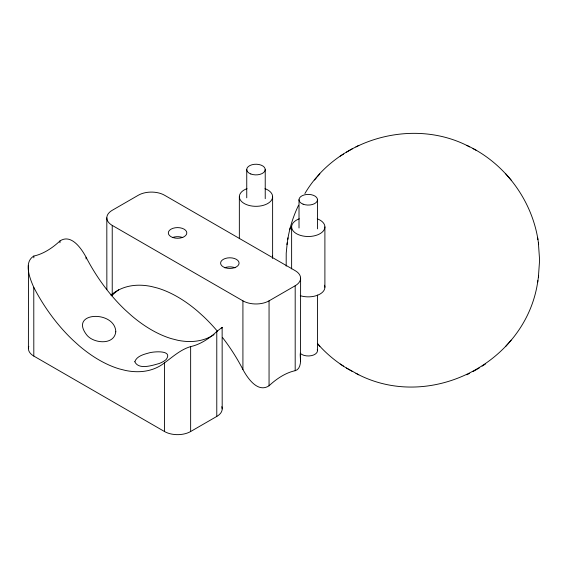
<?xml version="1.0" encoding="UTF-8"?>
<svg xmlns="http://www.w3.org/2000/svg" width="568" height="568" viewBox="0 0 568 568"><rect width="100%" height="100%" fill="white"/><g stroke="black" fill="none" stroke-linecap="round" stroke-linejoin="round"><path stroke-width="0.85" d="M222.194 408.889L222.138 327.331L216.777 331.499A61.465 35.486 -60 0 1 190.642 346.594C180.652 349.554 172.75 356.818 164.5 362.86A121.282 70.02 60 0 1 125.294 370.407L119.301 368.888A121.282 70.02 60 0 1 79.009 345.628L73.023 340.225A121.282 70.02 60 0 1 33.81 287.408C29.877 278.576 23.359 262.302 33.81 256.047A61.465 35.486 -60 0 0 59.952 240.96C71.135 233.526 81.345 248.386 86.087 257.226A121.282 70.02 60 0 0 125.294 310.043L131.286 315.446A121.282 70.02 60 0 0 171.579 338.705L177.571 340.225A121.282 70.02 60 0 0 214.051 334.637M28.457 265.299L28.4 348.532M222.478 337.484A121.282 70.02 60 0 1 242.919 369.512C247.662 378.352 257.872 393.212 269.054 385.779A61.465 35.486 -60 0 1 295.19 370.691C299.208 369.732 300.323 365.018 300.55 361.44L300.607 278.214M300.55 361.44L300.181 354.382M287.245 242.813L286.215 253.229L286.187 266.129M538.379 277.39L539.6 260.101L538.379 242.813M287.735 239.589C289.637 227.69 293.329 216.067 298.576 205.218M355.937 373.318C428.989 412.673 526.664 363.094 537.889 280.62M286.975 244.595L287.997 237.814M537.626 282.388L538.649 275.608M289.808 229.373L290.291 227.633M304.895 193.546C337.165 138.564 413.447 116.901 469.686 146.892M221.769 328.176L222.152 327.346M314.502 180.035L316.901 177.287M317.512 176.57L319.841 173.9M505.783 346.31L508.111 343.64M508.722 342.923L511.122 340.168M118.684 289.772A61.465 35.486 -60 0 0 112.23 295.239L111.633 295.793M110.923 295.104L112.23 294.061A121.282 70.02 60 0 1 151.436 286.513L157.428 288.033A121.282 70.02 60 0 1 197.721 311.292L203.706 316.695A121.282 70.02 60 0 1 217.48 331.307M340.189 156.172L343.512 154.063M346.381 152.231L352.607 148.638M479.243 367.979L473.016 371.571M482.111 366.14L485.434 364.031M112.23 225.397L242.919 300.848A18.481 10.671 0 0 0 269.054 300.848L295.19 285.754A18.481 10.671 0 0 0 295.19 270.666L164.5 195.214A18.481 10.671 0 0 0 138.365 195.214L112.23 210.302A18.481 10.671 0 0 0 112.23 225.397L112.23 295.239M28.79 346.345A18.481 10.671 0 0 0 33.81 356.072L164.5 431.524A18.481 10.671 0 0 0 190.642 431.524L216.777 416.436A18.481 10.671 0 0 0 221.797 406.702M355.937 146.892L358.798 145.401M466.825 374.809L469.686 373.318M466.825 145.401C505.669 163.35 533.679 202.13 538.649 244.595M473.016 148.638L476.204 150.3M358.798 374.809L346.381 367.979M352.607 371.571C339.366 364.486 327.367 354.986 317.512 343.64M340.189 364.031L343.512 366.14M511.122 180.035L505.783 173.9M317.391 343.484L319.841 346.31M33.775 287.33L33.81 356.072M537.626 237.814L537.889 239.589M106.855 289.694L106.812 217.849M324.896 226.902L324.896 287.266M317.505 199.737L317.505 228.861M317.505 295.048L317.505 350.648M299.016 199.737L299.016 227.981M295.19 285.754L295.19 370.691M291.625 226.902L291.625 268.891M272.619 196.72L272.619 257.084M269.054 300.848L269.054 385.779M265.228 169.555L265.228 198.679M246.746 169.555L246.746 197.799M242.919 300.848L242.919 369.512M239.348 196.72L239.348 238.716M216.777 331.499L216.777 416.436M190.642 346.594L190.642 431.524M164.5 362.86L164.5 431.524M86.087 257.226L86.087 258.944M59.952 240.96L59.952 242.728M33.81 256.047L33.81 257.815M224.608 267.776A9.244 5.332 0 0 1 235.081 267.776M172.338 237.594A9.244 5.332 0 0 1 182.811 237.594M264.979 188.64A16.635 9.606 0 0 1 268.558 203.01A16.635 9.606 0 0 1 243.416 203.01A16.635 9.606 0 0 1 246.995 188.64M272.448 255.721A16.635 9.606 0 0 1 272.448 258.454M317.256 218.822A16.635 9.606 0 0 1 320.835 233.192A16.635 9.606 0 0 1 295.687 233.192A16.635 9.606 0 0 1 299.265 218.822M324.513 285.221A16.635 9.606 0 0 1 318.229 294.955A16.635 9.606 0 0 1 300.287 295.694M317.292 349.512A9.244 5.332 0 0 1 311.491 355.646A9.244 5.332 0 0 1 300.152 353.204M115.794 331.818C114.196 345.323 94.146 343.548 87.117 335.432C67.833 311.512 115.126 309.929 115.794 331.818M134.808 361.752C138.713 370.151 152.394 365.352 159.154 363.527A15.89 5.936 -13.5 0 0 166.183 359.473C173.219 349.938 154.255 351.507 149.604 352.756C144.222 354.262 136.81 355.852 134.808 361.752M225.226 267.741A9.244 5.332 0 0 0 239.085 263.119A9.244 5.332 0 0 0 225.226 258.497A9.244 5.332 0 0 0 225.226 267.741M172.949 237.559A9.244 5.332 0 0 0 186.815 232.937A9.244 5.332 0 0 0 172.949 228.315A9.244 5.332 0 0 0 172.949 237.559M250.807 173.978A9.244 5.332 0 0 0 265.199 169.938A9.244 5.332 0 0 0 251.944 164.763A9.244 5.332 0 0 0 250.807 173.978M303.078 204.16A9.244 5.332 0 0 0 317.476 200.121A9.244 5.332 0 0 0 304.221 194.938A9.244 5.332 0 0 0 303.078 204.16"/></g></svg>
